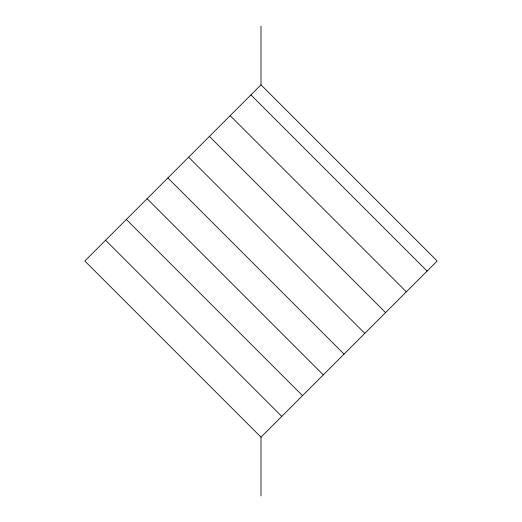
<?xml version="1.0" encoding="UTF-8"?>
<svg xmlns="http://www.w3.org/2000/svg" width="522" height="522" viewBox="0 0 522 522"><rect width="100%" height="100%" fill="white"/><g stroke="black" fill="none" stroke-linecap="round" stroke-linejoin="round"><path stroke-width="0.78" d="M261 26.1L261 84.825L84.825 261L261 437.175L261 495.9M261 437.175L437.175 261L261 84.825M250.925 94.9L427.1 271.075M230.163 115.662L406.338 291.837M209.4 136.425L385.575 312.6M188.638 157.187L364.813 333.362M167.875 177.95L344.05 354.125M147.113 198.712L323.288 374.887M126.35 219.475L302.525 395.65M105.588 240.237L281.763 416.412"/></g></svg>
